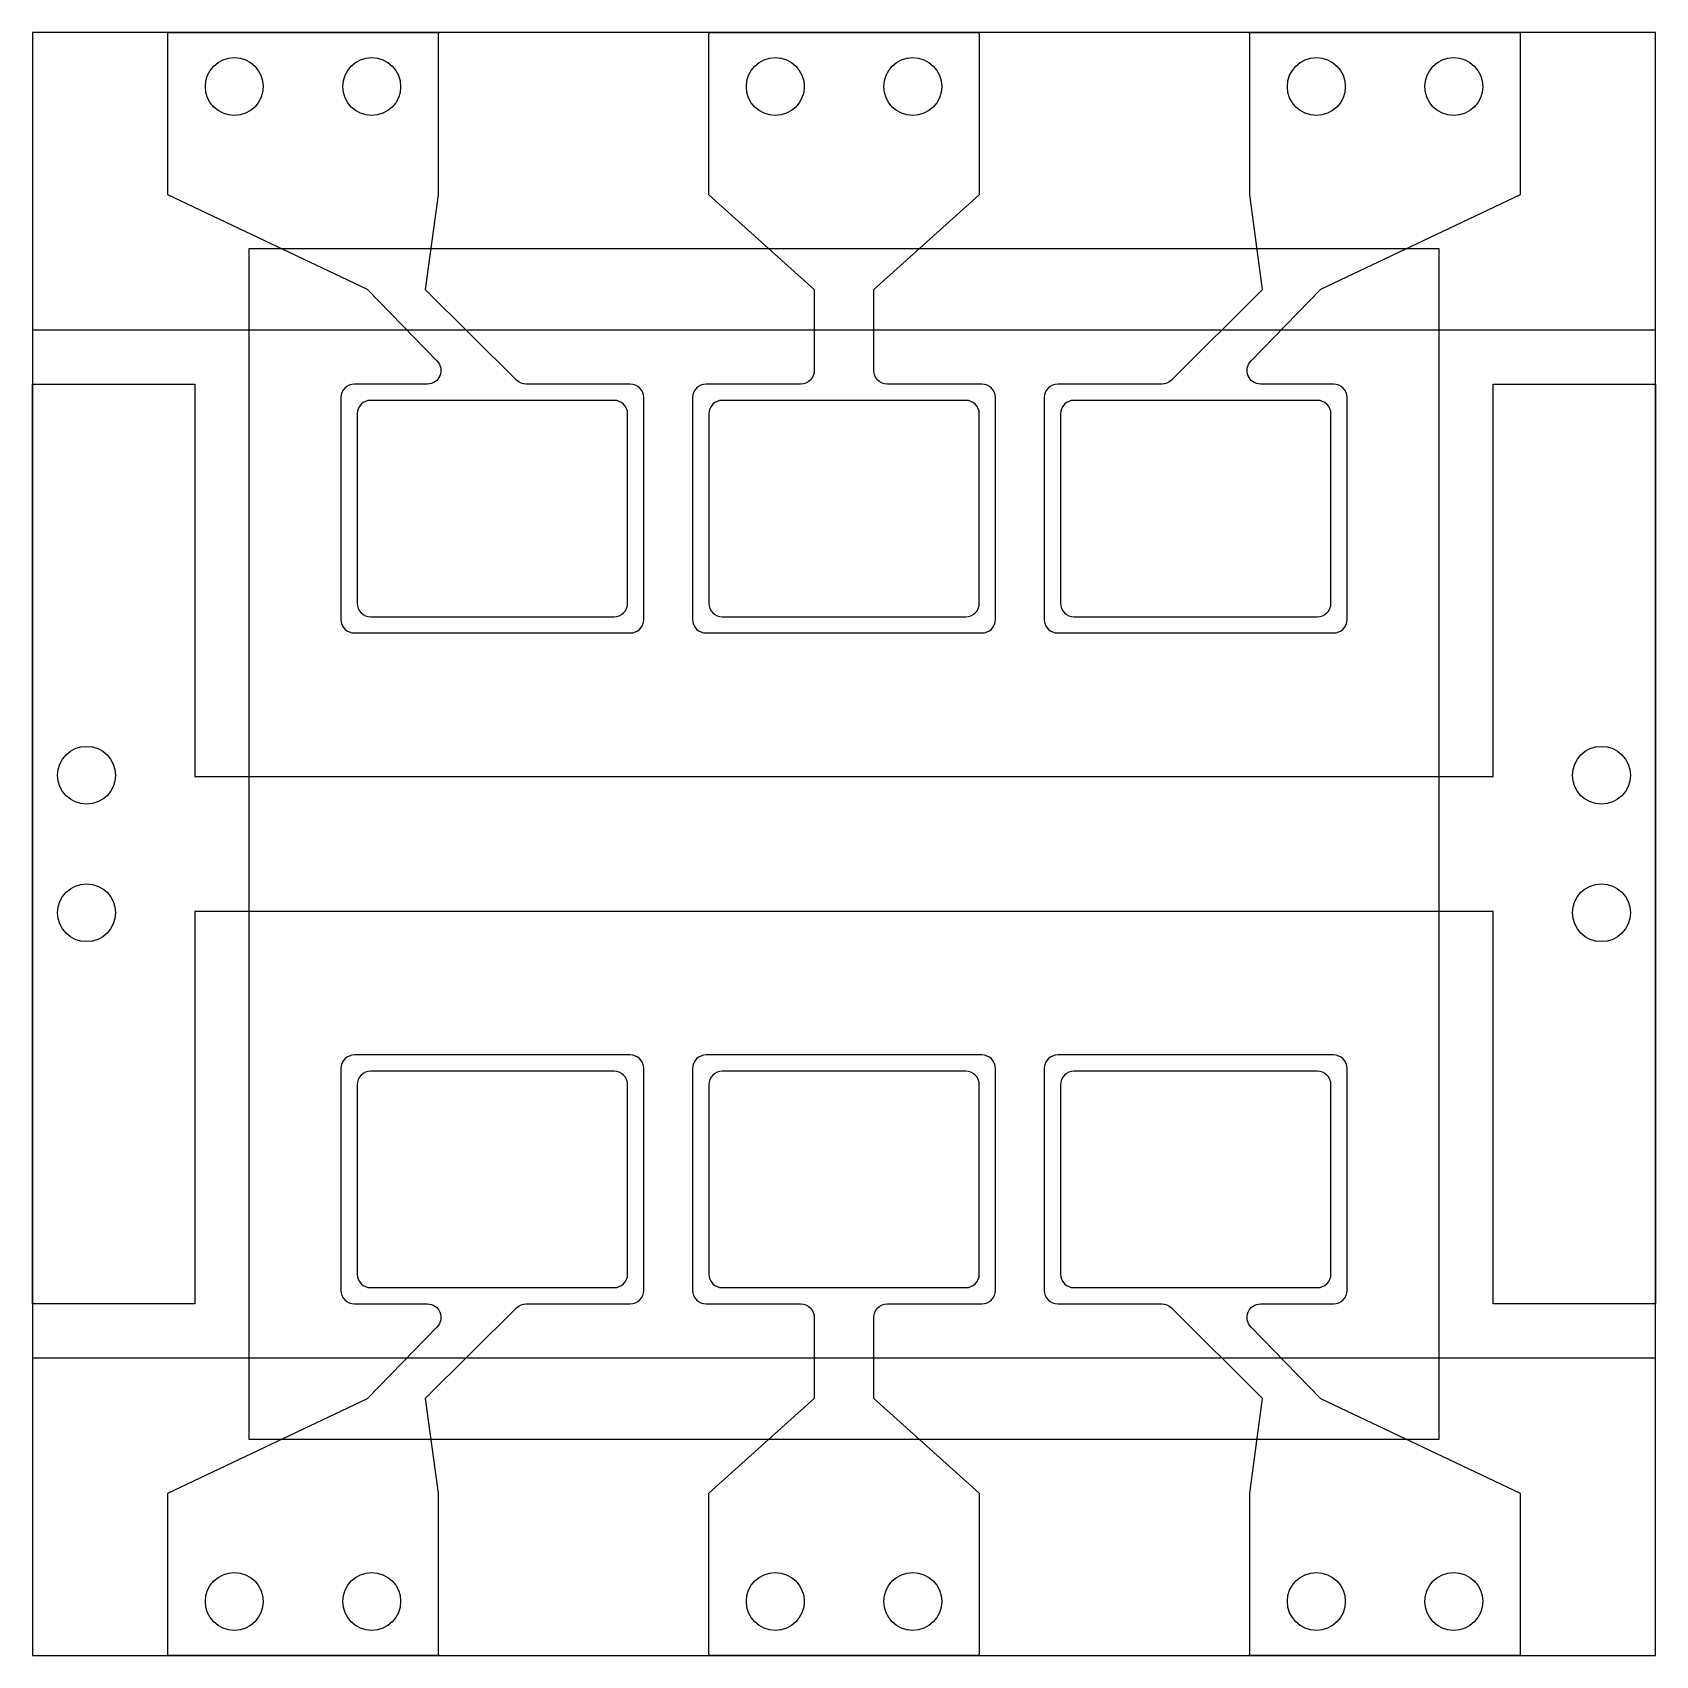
# Model space of a CAD drawing. Header units: millimetres. Extents: x 2300.1 to 2330.1, y 1699.9 to 1729.9.
import ezdxf

# ---------------------------------------------------------------- set-up
doc = ezdxf.new("R2010")
doc.units = ezdxf.units.MM
for name, color, linetype in [('encapsulation', 3, 'Continuous'), ('glassOutline', 7, 'Continuous'), ('lightMask-small-lower', 2, 'Continuous'), ('lightMask-small-upper', 2, 'Continuous'), ('pinPlacements', 6, 'Continuous'), ('pixel-electrodes-small-lower', 4, 'Continuous'), ('pixel-electrodes-small-upper', 4, 'Continuous'), ('TC-electrode-small', 4, 'Continuous'), ('TC-etch-lines', 1, 'Continuous')]:
    doc.layers.add(name, color=color, linetype=linetype)

msp = doc.modelspace()

# ---------------------------------------------------------------- linework, layer by layer
at = {"layer": 'encapsulation'}
msp.add_lwpolyline([(2304.143, 1703.901), (2326.143, 1703.901), (2326.143, 1725.901), (2304.143, 1725.901)], close=True, dxfattribs=at)
at = {"layer": 'glassOutline'}
msp.add_lwpolyline([(2300.143, 1699.901), (2330.143, 1699.901), (2330.143, 1729.901), (2300.143, 1729.901)], close=True, dxfattribs=at)
at = {"layer": 'lightMask-small-lower'}
for points in [[(2306.393, 1706.701), (2310.893, 1706.701, 0.414214), (2311.143, 1706.951), (2311.143, 1710.451, 0.414214), (2310.893, 1710.701), (2306.393, 1710.701, 0.414214), (2306.143, 1710.451), (2306.143, 1706.951, 0.414214)], [(2312.893, 1706.701), (2317.393, 1706.701, 0.414214), (2317.643, 1706.951), (2317.643, 1710.451, 0.414214), (2317.393, 1710.701), (2312.893, 1710.701, 0.414214), (2312.643, 1710.451), (2312.643, 1706.951, 0.414214)], [(2319.393, 1706.701), (2323.893, 1706.701, 0.414214), (2324.143, 1706.951), (2324.143, 1710.451, 0.414214), (2323.893, 1710.701), (2319.393, 1710.701, 0.414214), (2319.143, 1710.451), (2319.143, 1706.951, 0.414214)]]:
    msp.add_lwpolyline(points, format="xyb", close=True, dxfattribs=at)
at = {"layer": 'lightMask-small-upper'}
for points in [[(2310.893, 1723.101), (2306.393, 1723.101, 0.414214), (2306.143, 1722.851), (2306.143, 1719.351, 0.414214), (2306.393, 1719.101), (2310.893, 1719.101, 0.414214), (2311.143, 1719.351), (2311.143, 1722.851, 0.414214)], [(2317.393, 1723.101), (2312.893, 1723.101, 0.414214), (2312.643, 1722.851), (2312.643, 1719.351, 0.414214), (2312.893, 1719.101), (2317.393, 1719.101, 0.414214), (2317.643, 1719.351), (2317.643, 1722.851, 0.414214)], [(2323.893, 1723.101), (2319.393, 1723.101, 0.414214), (2319.143, 1722.851), (2319.143, 1719.351, 0.414214), (2319.393, 1719.101), (2323.893, 1719.101, 0.414214), (2324.143, 1719.351), (2324.143, 1722.851, 0.414214)]]:
    msp.add_lwpolyline(points, format="xyb", close=True, dxfattribs=at)
at = {"layer": 'pinPlacements'}
for centre in [(2303.873, 1728.901), (2306.413, 1728.901), (2313.873, 1728.901), (2316.413, 1728.901), (2323.873, 1728.901), (2326.413, 1728.901), (2301.143, 1716.171), (2329.143, 1716.171), (2301.143, 1713.631), (2329.143, 1713.631), (2303.873, 1700.901), (2306.413, 1700.901), (2313.873, 1700.901), (2316.413, 1700.901), (2323.873, 1700.901), (2326.413, 1700.901)]:
    msp.add_circle(centre, 0.535, dxfattribs=at)
at = {"layer": 'pixel-electrodes-small-lower'}
for p, q in [((2302.643, 1702.901), (2306.338, 1704.651)), ((2307.404, 1704.651), (2307.643, 1702.901)), ((2312.643, 1702.901), (2314.593, 1704.651)), ((2315.693, 1704.651), (2317.643, 1702.901)), ((2322.643, 1702.901), (2322.881, 1704.651)), ((2323.948, 1704.651), (2327.643, 1702.901)), ((2302.643, 1699.901), (2302.643, 1702.901)), ((2307.643, 1702.901), (2307.643, 1699.901)), ((2312.643, 1699.901), (2312.643, 1702.901)), ((2317.643, 1702.901), (2317.643, 1699.901)), ((2322.643, 1699.901), (2322.643, 1702.901)), ((2327.643, 1702.901), (2327.643, 1699.901)), ((2307.643, 1699.901), (2302.643, 1699.901)), ((2317.643, 1699.901), (2312.643, 1699.901)), ((2327.643, 1699.901), (2322.643, 1699.901))]:
    msp.add_line(p, q, dxfattribs=at)
for points in [[(2307.404, 1704.651), (2309.092, 1706.328, -0.198072), (2309.269, 1706.401), (2311.193, 1706.401, 0.414214), (2311.443, 1706.651), (2311.443, 1710.751, 0.414214), (2311.193, 1711.001), (2306.093, 1711.001, 0.414214), (2305.843, 1710.751), (2305.843, 1706.651, 0.414214), (2306.093, 1706.401), (2307.442, 1706.401, -0.662412), (2307.622, 1705.977), (2306.338, 1704.651)], [(2315.693, 1704.651), (2315.693, 1706.151, -0.414214), (2315.943, 1706.401), (2317.693, 1706.401, 0.414214), (2317.943, 1706.651), (2317.943, 1710.751, 0.414214), (2317.693, 1711.001), (2312.593, 1711.001, 0.414214), (2312.343, 1710.751), (2312.343, 1706.651, 0.414214), (2312.593, 1706.401), (2314.343, 1706.401, -0.414214), (2314.593, 1706.151), (2314.593, 1704.651)], [(2323.948, 1704.651), (2322.663, 1705.977, -0.662404), (2322.843, 1706.401), (2324.193, 1706.401, 0.414214), (2324.443, 1706.651), (2324.443, 1710.751, 0.414214), (2324.193, 1711.001), (2319.093, 1711.001, 0.414214), (2318.843, 1710.751), (2318.843, 1706.651, 0.414214), (2319.093, 1706.401), (2321.017, 1706.401, -0.198078), (2321.193, 1706.328), (2322.881, 1704.651)]]:
    msp.add_lwpolyline(points, format="xyb", dxfattribs=at)
at = {"layer": 'pixel-electrodes-small-upper'}
for p, q in [((2302.643, 1726.901), (2302.643, 1729.901)), ((2302.643, 1729.901), (2307.643, 1729.901)), ((2307.643, 1729.901), (2307.643, 1726.901)), ((2312.643, 1726.901), (2312.643, 1729.901)), ((2312.643, 1729.901), (2317.643, 1729.901)), ((2317.643, 1729.901), (2317.643, 1726.901)), ((2322.643, 1726.901), (2322.643, 1729.901)), ((2322.643, 1729.901), (2327.643, 1729.901)), ((2327.643, 1729.901), (2327.643, 1726.901)), ((2306.338, 1725.151), (2302.643, 1726.901)), ((2307.643, 1726.901), (2307.404, 1725.151)), ((2314.593, 1725.151), (2312.643, 1726.901)), ((2317.643, 1726.901), (2315.693, 1725.151)), ((2322.881, 1725.151), (2322.643, 1726.901)), ((2327.643, 1726.901), (2323.948, 1725.151))]:
    msp.add_line(p, q, dxfattribs=at)
for points in [[(2306.338, 1725.151), (2307.622, 1723.825, -0.662404), (2307.442, 1723.401), (2306.093, 1723.401, 0.414214), (2305.843, 1723.151), (2305.843, 1719.051, 0.414214), (2306.093, 1718.801), (2311.193, 1718.801, 0.414214), (2311.443, 1719.051), (2311.443, 1723.151, 0.414214), (2311.193, 1723.401), (2309.268, 1723.401, -0.198078), (2309.092, 1723.473), (2307.404, 1725.151)], [(2314.593, 1725.151), (2314.593, 1723.651, -0.414214), (2314.343, 1723.401), (2312.593, 1723.401, 0.414214), (2312.343, 1723.151), (2312.343, 1719.051, 0.414214), (2312.593, 1718.801), (2317.693, 1718.801, 0.414214), (2317.943, 1719.051), (2317.943, 1723.151, 0.414214), (2317.693, 1723.401), (2315.943, 1723.401, -0.414214), (2315.693, 1723.651), (2315.693, 1725.151)], [(2322.881, 1725.151), (2321.193, 1723.473, -0.198072), (2321.017, 1723.401), (2319.093, 1723.401, 0.414214), (2318.843, 1723.151), (2318.843, 1719.051, 0.414214), (2319.093, 1718.801), (2324.193, 1718.801, 0.414214), (2324.443, 1719.051), (2324.443, 1723.151, 0.414214), (2324.193, 1723.401), (2322.843, 1723.401, -0.662412), (2322.663, 1723.825), (2323.948, 1725.151)]]:
    msp.add_lwpolyline(points, format="xyb", dxfattribs=at)
at = {"layer": 'TC-electrode-small'}
msp.add_lwpolyline([(2300.143, 1723.401), (2303.143, 1723.401), (2303.143, 1716.151), (2327.143, 1716.151), (2327.143, 1723.401), (2330.143, 1723.401), (2330.143, 1706.401), (2327.143, 1706.401), (2327.143, 1713.651), (2303.143, 1713.651), (2303.143, 1706.401), (2300.143, 1706.401), (2300.143, 1723.401)], dxfattribs=at)
at = {"layer": 'TC-etch-lines', "color": 1}
msp.add_lwpolyline([(2300.142, 1724.401), (2300.143, 1705.401), (2330.143, 1705.401), (2330.143, 1724.401)], close=True, dxfattribs=at)

doc.saveas('drawing.dxf')
